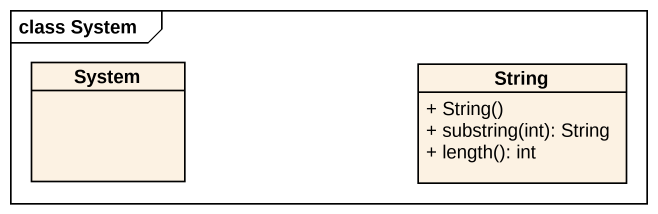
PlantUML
@startuml
mainframe class System
hide circle
hide empty members
skinparam classAttributeIconSize 0
class System
class String {
  + String()
  + substring(int): String
  + length(): int
}
@enduml
